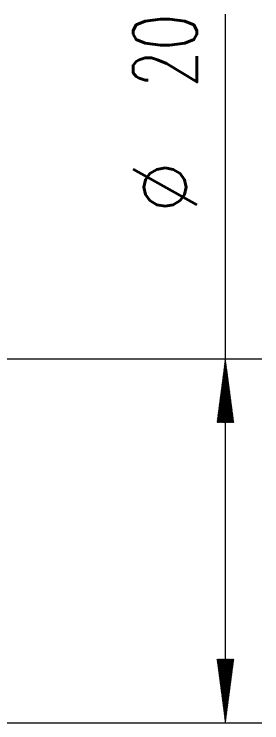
# Model space of a CAD drawing. Header units: millimetres. Extents: x -62 to 115, y -62 to 32.
# Drawn here: x 92.4 to 106, y -10 to 28.93 of the extents above; entities that cross this region are included whole.
import ezdxf

# ---------------------------------------------------------------- set-up
doc = ezdxf.new("R2010")
doc.units = ezdxf.units.MM
doc.layers.add('2', color=7, linetype='Continuous')
doc.styles.add('iso_b_vert', font='simplex.shx')

msp = doc.modelspace()

# ---------------------------------------------------------------- hatches: boundary and pattern name
at = {"layer": '2', "lineweight": 13}
h = msp.add_hatch(dxfattribs=at)
h.set_pattern_fill('ANSI31', color=256, scale=0.0062, style=0)
h.paths.add_polyline_path([(104, 10), (104.461, 6.5), (103.539, 6.5)])
h = msp.add_hatch(dxfattribs=at)
h.set_pattern_fill('ANSI31', color=256, scale=0.0062, style=0)
h.paths.add_polyline_path([(104, -10), (103.539, -6.5), (104.461, -6.5)])

# ---------------------------------------------------------------- linework, layer by layer
for p, q in [((104, -10), (104, 28.931)), ((31.587, 10), (106, 10)), ((31.587, -10), (106, -10))]:
    msp.add_line(p, q, dxfattribs=at)

# ---------------------------------------------------------------- texts
at = {"layer": '2', "lineweight": 18, "char_height": 3.5, "attachment_point": 7, "rotation": 90, "line_spacing_factor": 1.084337, "style": 'iso_b_vert'}
for s, insert in [('\\W0.6740;20', (102.435, 24.907)), ('%%c', (102.435, 17.935))]:
    msp.add_mtext(s, dxfattribs=dict(at, insert=insert))

doc.saveas('drawing.dxf')
